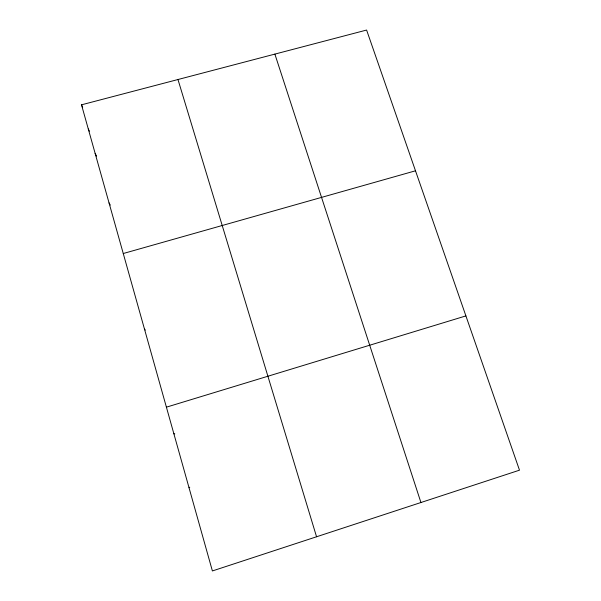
<?xml version="1.0" encoding="UTF-8"?>
<svg xmlns="http://www.w3.org/2000/svg" width="601" height="601" viewBox="0 0 601 601"><rect width="100%" height="100%" fill="white"/><g stroke="black" fill="none" stroke-linecap="round" stroke-linejoin="round"><path stroke-width="0.9" d="M189.022 487.734L189.758 487.193M166.402 407.17L465.903 315.908M123.258 253.517L415.494 170.797M81.503 104.822L366.602 30.05L519.497 470.177L212.393 570.95L81.503 104.822L82.675 107.218M173.862 433.742L174.786 433.884M144.488 329.138L145.329 330.092M109.044 202.913L110.291 205.084M95.131 153.353L96.573 156.125M88.287 128.967L89.406 131.206M274.875 54.105L420.933 502.519M177.971 79.52L316.554 536.768"/></g></svg>
